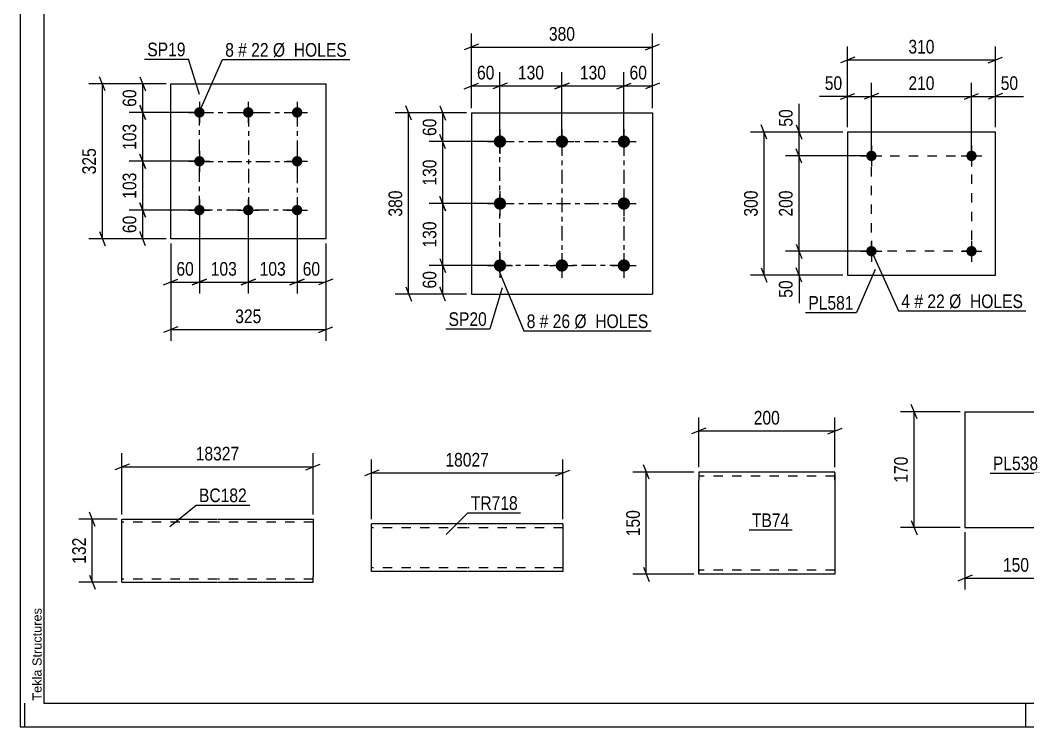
# Model space of a CAD drawing. Header units: millimetres. Extents: x 0 to 841, y 0 to 594.
# Drawn here: x 0 to 211.4, y 0 to 148.3 of the extents above; entities that cross this region are included whole.
import ezdxf

# ---------------------------------------------------------------- set-up
doc = ezdxf.new("R2010")
doc.units = ezdxf.units.MM
doc.linetypes.add('DXK_LINE_DOT2', pattern=[3.9198, 1.9599, -1.9599])
doc.linetypes.add('DXK_LINE_DOT3', pattern=[5.9187, 2.979, -0.9799, 0.9799, -0.9799])
doc.styles.add('Arial', font='ARIAL.TTF', dxfattribs={"height": 0.2})
doc.styles.add('Arial Narrow', font='ARIALN.TTF', dxfattribs={"height": 0.2})

# ---------------------------------------------------------------- blocks, each defined once
blk = doc.blocks.new('Unknown-814748510-1133')
at = {"color": 5, "linetype": 'Continuous'}
for p, q in [((0, 594), (0, 0)), ((5, 589), (5, 5)), ((1, 0), (1, 5)), ((5, 5), (836, 5)), ((211, 0), (211, 5)), ((0, 0), (841, 0))]:
    blk.add_line(p, q, dxfattribs=at)
at = {"color": 174, "linetype": 'Continuous', "style": 'Arial'}
blk.add_text('Tekla Structures', height=1.9102, rotation=90, dxfattribs=at).set_placement((4.5, 5.5))
blk = doc.blocks.new('Part-814748510-1952 - 1936')
at = {"color": 2, "linetype": 'Continuous'}
for p, q in [((94.67, 128.81), (94.67, 90.81)), ((94.67, 128.81), (132.67, 128.81)), ((132.67, 128.81), (132.67, 90.81)), ((94.67, 90.81), (132.67, 90.81))]:
    blk.add_line(p, q, dxfattribs=at)
blk = doc.blocks.new('Bolt-814748510-2013 - 1936')
at = {"linetype": 'Continuous'}
for points in [[(100.67, 124.11, -1), (100.67, 121.51, -1)], [(113.67, 124.11, -1), (113.67, 121.51, -1)], [(126.67, 124.11, -1), (126.67, 121.51, -1)], [(100.67, 111.11, -1), (100.67, 108.51, -1)], [(126.67, 111.11, -1), (126.67, 108.51, -1)], [(100.67, 98.11, -1), (100.67, 95.51, -1)], [(113.67, 98.11, -1), (113.67, 95.51, -1)], [(126.67, 98.11, -1), (126.67, 95.51, -1)]]:
    blk.add_hatch(color=1, dxfattribs=at).paths.add_polyline_path(points)
at = {"color": 1, "linetype": 'Continuous'}
for p, q in [((100.67, 125.41), (100.67, 120.21)), ((113.67, 125.41), (113.67, 120.21)), ((126.67, 125.41), (126.67, 120.21)), ((98.07, 122.81), (103.27, 122.81)), ((111.07, 122.81), (116.27, 122.81)), ((124.07, 122.81), (129.27, 122.81)), ((100.67, 112.41), (100.67, 107.21)), ((126.67, 112.41), (126.67, 107.21)), ((98.07, 109.81), (103.27, 109.81)), ((124.07, 109.81), (129.27, 109.81)), ((100.67, 99.41), (100.67, 94.21)), ((113.67, 99.41), (113.67, 94.21)), ((126.67, 99.41), (126.67, 94.21)), ((98.07, 96.81), (103.27, 96.81)), ((111.07, 96.81), (116.27, 96.81)), ((124.07, 96.81), (129.27, 96.81))]:
    blk.add_line(p, q, dxfattribs=at)
blk = doc.blocks.new('Part-814748510-2172 - 2158')
at = {"color": 2, "linetype": 'Continuous'}
for p, q in [((198.22, 66.11), (198.22, 41.82)), ((198.22, 66.11), (219.65, 66.11)), ((219.65, 66.11), (219.65, 41.82)), ((198.22, 41.82), (219.65, 41.82))]:
    blk.add_line(p, q, dxfattribs=at)
blk = doc.blocks.new('Part-814748510-2130 - 2115')
at = {"color": 2, "linetype": 'Continuous'}
for p, q in [((142.36, 53.46), (142.36, 51.74)), ((170.94, 53.46), (142.36, 53.46)), ((170.94, 53.33), (170.94, 53.46)), ((170.94, 53.33), (170.94, 51.74)), ((142.36, 33.09), (142.36, 51.74)), ((170.94, 51.74), (170.94, 32.03)), ((142.36, 32.16), (142.36, 33.09)), ((142.36, 32.03), (142.36, 32.16)), ((170.94, 32.03), (142.36, 32.03))]:
    blk.add_line(p, q, dxfattribs=at)
at = {"color": 7, "linetype": 'DXK_LINE_DOT2'}
for p, q in [((170.94, 51.74), (170.94, 52.96)), ((170.94, 52.6), (142.36, 52.6)), ((142.36, 33.09), (142.36, 32.53)), ((142.36, 32.89), (142.36, 32.95)), ((170.94, 32.89), (142.36, 32.89)), ((170.94, 32.89), (170.94, 32.95))]:
    blk.add_line(p, q, dxfattribs=at)
blk = doc.blocks.new('Part-814748510-7457 - 7450')
at = {"color": 2, "linetype": 'Continuous'}
for p, q in [((21.35, 43.56), (41.35, 43.56)), ((21.35, 31.56), (21.35, 43.56)), ((41.45, 43.56), (61.45, 43.56)), ((61.45, 43.56), (61.45, 43.47)), ((61.45, 43.47), (61.45, 42.82)), ((61.45, 42.82), (61.45, 31.56)), ((21.35, 30.72), (21.35, 31.56)), ((21.35, 30.46), (21.35, 30.72)), ((21.35, 30.36), (21.35, 30.46)), ((21.35, 30.36), (41.35, 30.36)), ((41.45, 30.36), (61.45, 30.36)), ((61.45, 30.36), (61.45, 31.56))]:
    blk.add_line(p, q, dxfattribs=at)
at = {"color": 7, "linetype": 'DXK_LINE_DOT2'}
for p, q in [((41.35, 42.96), (21.35, 42.96)), ((61.45, 42.96), (41.45, 42.96)), ((61.45, 43.21), (61.45, 42.82)), ((41.35, 30.96), (21.35, 30.96)), ((21.35, 30.36), (21.35, 30.72)), ((61.45, 30.96), (41.45, 30.96)), ((61.45, 30.46), (61.45, 30.72)), ((61.45, 30.36), (61.45, 30.46))]:
    blk.add_line(p, q, dxfattribs=at)
blk = doc.blocks.new('Part-814748510-2216 - 2200')
at = {"color": 2, "linetype": 'Continuous'}
for p, q in [((31.61, 102.43), (31.61, 134.93)), ((31.61, 134.93), (64.11, 134.93)), ((64.11, 134.93), (64.11, 102.43)), ((64.11, 102.43), (31.61, 102.43))]:
    blk.add_line(p, q, dxfattribs=at)
blk = doc.blocks.new('Bolt-814748510-2249 - 2200')
at = {"linetype": 'Continuous'}
for points in [[(37.61, 130.03, -1), (37.61, 127.83, -1)], [(47.86, 130.03, -1), (47.86, 127.83, -1)], [(58.11, 130.03, -1), (58.11, 127.83, -1)], [(37.61, 119.78, -1), (37.61, 117.58, -1)], [(58.11, 119.78, -1), (58.11, 117.58, -1)], [(37.61, 109.53, -1), (37.61, 107.33, -1)], [(47.86, 109.53, -1), (47.86, 107.33, -1)], [(58.11, 109.53, -1), (58.11, 107.33, -1)]]:
    blk.add_hatch(color=1, dxfattribs=at).paths.add_polyline_path(points)
at = {"color": 1, "linetype": 'Continuous'}
for p, q in [((37.61, 131.13), (37.61, 126.73)), ((47.86, 131.13), (47.86, 126.73)), ((58.11, 131.13), (58.11, 126.73)), ((35.41, 128.93), (39.81, 128.93)), ((45.66, 128.93), (50.06, 128.93)), ((55.91, 128.93), (60.31, 128.93)), ((37.61, 120.88), (37.61, 116.48)), ((58.11, 120.88), (58.11, 116.48)), ((35.41, 118.68), (39.81, 118.68)), ((55.91, 118.68), (60.31, 118.68)), ((37.61, 110.63), (37.61, 106.23)), ((47.86, 110.63), (47.86, 106.23)), ((58.11, 110.63), (58.11, 106.23)), ((35.41, 108.43), (39.81, 108.43)), ((45.66, 108.43), (50.06, 108.43)), ((55.91, 108.43), (60.31, 108.43))]:
    blk.add_line(p, q, dxfattribs=at)
blk = doc.blocks.new('Part-814748510-6137 - 6130')
at = {"color": 2, "linetype": 'Continuous'}
for p, q in [((93.74, 42.57), (73.74, 42.57)), ((73.74, 34.17), (73.74, 42.57)), ((113.84, 42.57), (93.84, 42.57)), ((113.84, 42.57), (113.84, 32.57)), ((73.74, 32.57), (73.74, 34.17)), ((93.74, 32.57), (73.74, 32.57)), ((113.84, 32.57), (93.84, 32.57))]:
    blk.add_line(p, q, dxfattribs=at)
at = {"color": 7, "linetype": 'DXK_LINE_DOT2'}
for p, q in [((93.74, 41.77), (73.74, 41.77)), ((113.84, 41.77), (93.84, 41.77)), ((73.74, 32.7), (73.74, 34.17)), ((73.74, 33.37), (73.74, 33.43)), ((93.74, 33.37), (73.74, 33.37)), ((113.84, 33.37), (93.84, 33.37)), ((113.84, 33.37), (113.84, 33.43))]:
    blk.add_line(p, q, dxfattribs=at)
blk = doc.blocks.new('Bolt-814748510-6525 - 6491')
at = {"linetype": 'Continuous'}
for points in [[(179.7, 119.81, -1), (177.5, 119.81, -1)], [(200.7, 119.81, -1), (198.5, 119.81, -1)]]:
    blk.add_hatch(color=1, dxfattribs=at).paths.add_polyline_path(points)
at = {"color": 1, "linetype": 'Continuous'}
for p, q in [((178.6, 122.01), (178.6, 117.61)), ((199.6, 122.01), (199.6, 117.61)), ((176.4, 119.81), (180.8, 119.81)), ((197.4, 119.81), (201.8, 119.81))]:
    blk.add_line(p, q, dxfattribs=at)
blk = doc.blocks.new('Bolt-814748510-6530 - 6491')
at = {"linetype": 'Continuous'}
for points in [[(179.7, 99.81, -1), (177.5, 99.81, -1)], [(200.7, 99.81, -1), (198.5, 99.81, -1)]]:
    blk.add_hatch(color=1, dxfattribs=at).paths.add_polyline_path(points)
at = {"color": 1, "linetype": 'Continuous'}
for p, q in [((178.6, 102.01), (178.6, 97.61)), ((199.6, 102.01), (199.6, 97.61)), ((176.4, 99.81), (180.8, 99.81)), ((197.4, 99.81), (201.8, 99.81))]:
    blk.add_line(p, q, dxfattribs=at)
blk = doc.blocks.new('Part-814748510-6535 - 6491')
at = {"color": 2, "linetype": 'Continuous'}
for p, q in [((204.6, 124.81), (173.6, 124.81)), ((173.6, 124.81), (173.6, 94.81)), ((204.6, 94.81), (204.6, 124.81)), ((173.6, 94.81), (204.6, 94.81))]:
    blk.add_line(p, q, dxfattribs=at)
blk = doc.blocks.new('Rectangle-814748510-2100 - 1936')
at = {"color": 1, "linetype": 'DXK_LINE_DOT3'}
blk.add_lwpolyline([(100.67, 122.81), (126.67, 122.81), (126.67, 96.81), (100.67, 96.81), (100.67, 122.81)], close=True, dxfattribs=at)
blk = doc.blocks.new('Rectangle-814748510-2336 - 2200')
at = {"color": 1, "linetype": 'DXK_LINE_DOT3'}
blk.add_lwpolyline([(37.61, 128.93), (58.11, 128.93), (58.11, 108.43), (37.61, 108.43), (37.61, 128.93)], close=True, dxfattribs=at)
blk = doc.blocks.new('Rectangle-814748510-6644 - 6491')
at = {"color": 1, "linetype": 'DXK_LINE_DOT2'}
blk.add_lwpolyline([(178.6, 119.81), (199.6, 119.81), (199.6, 99.81), (178.6, 99.81), (178.6, 119.81)], close=True, dxfattribs=at)
blk = doc.blocks.new('Line-814748510-2093 - 1936')
at = {"color": 1, "linetype": 'DXK_LINE_DOT3'}
blk.add_line((113.67, 122.81), (113.67, 96.81), dxfattribs=at)
blk = doc.blocks.new('Line-814748510-2329 - 2200')
at = {"color": 1, "linetype": 'DXK_LINE_DOT3'}
blk.add_line((47.91, 128.93), (47.91, 108.43), dxfattribs=at)
blk = doc.blocks.new('Line-814748510-2086 - 1936')
at = {"color": 1, "linetype": 'DXK_LINE_DOT3'}
blk.add_line((100.67, 109.81), (126.67, 109.81), dxfattribs=at)
blk = doc.blocks.new('Line-814748510-2322 - 2200')
at = {"color": 1, "linetype": 'DXK_LINE_DOT3'}
blk.add_line((37.61, 118.63), (58.11, 118.63), dxfattribs=at)
blk = doc.blocks.new('StraightDimension-814748510-2072 - 1936')
at = {"color": 7, "linetype": 'Continuous'}
for p, q in [((88.07, 98.31), (89.27, 95.31)), ((99.67, 96.81), (85.82, 96.81)), ((88.67, 90.81), (88.67, 96.81)), ((89.27, 89.31), (88.07, 92.31)), ((93.67, 90.81), (85.82, 90.81))]:
    blk.add_line(p, q, dxfattribs=at)
at = {"color": 0}
blk.add_wipeout([(87.92, 96.24), (83.72, 96.24), (83.72, 91.38), (87.92, 91.38)], dxfattribs=at)
at = {"color": 3, "style": 'Arial Narrow'}
blk.add_text('60', height=2.863, rotation=90.0002, dxfattribs=at).set_placement((87.32, 91.98))
blk = doc.blocks.new('StraightDimension-814748510-2015 - 1936')
at = {"color": 7, "linetype": 'Continuous'}
for p, q in [((94.67, 129.81), (94.67, 145.48)), ((132.67, 129.81), (132.67, 145.48)), ((96.17, 143.23), (93.17, 142.03)), ((94.67, 142.63), (132.67, 142.63)), ((131.17, 142.03), (134.17, 143.23))]:
    blk.add_line(p, q, dxfattribs=at)
at = {"color": 0}
blk.add_wipeout([(117.02, 143.38), (117.02, 147.58), (110.33, 147.58), (110.33, 143.38)], dxfattribs=at)
at = {"color": 3, "style": 'Arial Narrow'}
blk.add_text('380', height=2.863, dxfattribs=at).set_placement((110.93, 143.98))
blk = doc.blocks.new('StraightDimension-814748510-2028 - 1936')
at = {"color": 7, "linetype": 'Continuous'}
for p, q in [((94.67, 129.81), (94.67, 137.35)), ((100.67, 123.81), (100.67, 137.35)), ((93.17, 133.9), (96.17, 135.1)), ((94.67, 134.5), (100.67, 134.5)), ((102.17, 135.1), (99.17, 133.9))]:
    blk.add_line(p, q, dxfattribs=at)
at = {"color": 0}
blk.add_wipeout([(100.1, 135.25), (100.1, 139.45), (95.25, 139.45), (95.25, 135.25)], dxfattribs=at)
at = {"color": 3, "style": 'Arial Narrow'}
blk.add_text('60', height=2.863, dxfattribs=at).set_placement((95.85, 135.85))
blk = doc.blocks.new('StraightDimension-814748510-2038 - 1936')
at = {"color": 7, "linetype": 'Continuous'}
for p, q in [((126.67, 123.81), (126.67, 137.35)), ((132.67, 129.81), (132.67, 137.35)), ((125.17, 133.9), (128.17, 135.1)), ((126.67, 134.5), (132.67, 134.5)), ((134.17, 135.1), (131.17, 133.9))]:
    blk.add_line(p, q, dxfattribs=at)
at = {"color": 0}
blk.add_wipeout([(132.1, 135.25), (132.1, 139.45), (127.25, 139.45), (127.25, 135.25)], dxfattribs=at)
at = {"color": 3, "style": 'Arial Narrow'}
blk.add_text('60', height=2.863, dxfattribs=at).set_placement((127.85, 135.85))
blk = doc.blocks.new('StraightDimension-814748510-2051 - 1936')
at = {"color": 7, "linetype": 'Continuous'}
for p, q in [((82.1, 127.31), (80.9, 130.31)), ((93.67, 128.81), (78.65, 128.81)), ((81.5, 90.81), (81.5, 128.81)), ((80.9, 92.31), (82.1, 89.31)), ((93.67, 90.81), (78.65, 90.81))]:
    blk.add_line(p, q, dxfattribs=at)
at = {"color": 0}
blk.add_wipeout([(80.75, 113.16), (76.55, 113.16), (76.55, 106.47), (80.75, 106.47)], dxfattribs=at)
at = {"color": 3, "style": 'Arial Narrow'}
blk.add_text('380', height=2.863, rotation=90.0002, dxfattribs=at).set_placement((80.15, 107.07))
blk = doc.blocks.new('StraightDimension-814748510-2062 - 1936')
at = {"color": 7, "linetype": 'Continuous'}
for p, q in [((88.07, 130.31), (89.27, 127.31)), ((93.67, 128.81), (85.82, 128.81)), ((88.67, 122.81), (88.67, 128.81)), ((99.67, 122.81), (85.82, 122.81)), ((89.27, 121.31), (88.07, 124.31))]:
    blk.add_line(p, q, dxfattribs=at)
at = {"color": 0}
blk.add_wipeout([(87.92, 128.24), (83.72, 128.24), (83.72, 123.38), (87.92, 123.38)], dxfattribs=at)
at = {"color": 3, "style": 'Arial Narrow'}
blk.add_text('60', height=2.863, rotation=90.0002, dxfattribs=at).set_placement((87.32, 123.98))
blk = doc.blocks.new('StraightDimension-814748510-10298 - 1936')
at = {"color": 7, "linetype": 'Continuous'}
for p, q in [((100.67, 123.81), (100.67, 137.35)), ((113.67, 123.81), (113.67, 137.35)), ((102.17, 135.1), (99.17, 133.9)), ((100.67, 134.5), (113.67, 134.5)), ((112.17, 133.9), (115.17, 135.1))]:
    blk.add_line(p, q, dxfattribs=at)
at = {"color": 0}
blk.add_wipeout([(110.52, 135.25), (110.52, 139.45), (103.83, 139.45), (103.83, 135.25)], dxfattribs=at)
at = {"color": 3, "style": 'Arial Narrow'}
blk.add_text('130', height=2.863, dxfattribs=at).set_placement((104.43, 135.85))
blk = doc.blocks.new('StraightDimension-814748510-10300 - 1936')
at = {"color": 7, "linetype": 'Continuous'}
for p, q in [((113.67, 123.81), (113.67, 137.35)), ((126.67, 123.81), (126.67, 137.35)), ((115.17, 135.1), (112.17, 133.9)), ((113.67, 134.5), (126.67, 134.5)), ((125.17, 133.9), (128.17, 135.1))]:
    blk.add_line(p, q, dxfattribs=at)
at = {"color": 0}
blk.add_wipeout([(123.52, 135.25), (123.52, 139.45), (116.83, 139.45), (116.83, 135.25)], dxfattribs=at)
at = {"color": 3, "style": 'Arial Narrow'}
blk.add_text('130', height=2.863, dxfattribs=at).set_placement((117.43, 135.85))
blk = doc.blocks.new('StraightDimension-814748510-10320 - 1936')
at = {"color": 7, "linetype": 'Continuous'}
for p, q in [((89.27, 108.31), (88.07, 111.31)), ((99.67, 109.81), (85.82, 109.81)), ((88.67, 96.81), (88.67, 109.81)), ((88.07, 98.31), (89.27, 95.31)), ((99.67, 96.81), (85.82, 96.81))]:
    blk.add_line(p, q, dxfattribs=at)
at = {"color": 0}
blk.add_wipeout([(87.92, 106.66), (83.72, 106.66), (83.72, 99.97), (87.92, 99.97)], dxfattribs=at)
at = {"color": 3, "style": 'Arial Narrow'}
blk.add_text('130', height=2.863, rotation=90.0002, dxfattribs=at).set_placement((87.32, 100.57))
blk = doc.blocks.new('StraightDimension-814748510-10322 - 1936')
at = {"color": 7, "linetype": 'Continuous'}
for p, q in [((99.67, 122.81), (85.82, 122.81)), ((89.27, 121.31), (88.07, 124.31)), ((88.67, 109.81), (88.67, 122.81)), ((88.07, 111.31), (89.27, 108.31)), ((99.67, 109.81), (85.82, 109.81))]:
    blk.add_line(p, q, dxfattribs=at)
at = {"color": 0}
blk.add_wipeout([(87.92, 119.66), (83.72, 119.66), (83.72, 112.97), (87.92, 112.97)], dxfattribs=at)
at = {"color": 3, "style": 'Arial Narrow'}
blk.add_text('130', height=2.863, rotation=90.0002, dxfattribs=at).set_placement((87.32, 113.57))
blk = doc.blocks.new('StraightDimension-814748510-2174 - 2158')
at = {"color": 7, "linetype": 'Continuous'}
for p, q in [((198.22, 40.82), (198.22, 28.8)), ((219.65, 40.82), (219.65, 28.8)), ((199.72, 31.8), (196.72, 30.6)), ((218.15, 30.6), (221.15, 31.8)), ((198.22, 31.2), (219.65, 31.2))]:
    blk.add_line(p, q, dxfattribs=at)
at = {"color": 0}
blk.add_wipeout([(212.27, 31.95), (212.27, 36.15), (205.59, 36.15), (205.59, 31.95)], dxfattribs=at)
at = {"color": 3, "style": 'Arial Narrow'}
blk.add_text('150', height=2.863, dxfattribs=at).set_placement((206.19, 32.55))
blk = doc.blocks.new('StraightDimension-814748510-2185 - 2158')
at = {"color": 7, "linetype": 'Continuous'}
for p, q in [((197.22, 66.11), (184.72, 66.11)), ((188.17, 64.61), (186.97, 67.61)), ((187.57, 41.82), (187.57, 66.11)), ((186.97, 43.32), (188.17, 40.32)), ((197.22, 41.82), (184.72, 41.82))]:
    blk.add_line(p, q, dxfattribs=at)
at = {"color": 0}
blk.add_wipeout([(186.82, 57.31), (182.62, 57.31), (182.62, 50.62), (186.82, 50.62)], dxfattribs=at)
at = {"color": 3, "style": 'Arial Narrow'}
blk.add_text('170', height=2.863, rotation=90.0002, dxfattribs=at).set_placement((186.22, 51.22))
blk = doc.blocks.new('StraightDimension-814748510-2132 - 2115')
at = {"color": 7, "linetype": 'Continuous'}
for p, q in [((141.36, 53.46), (128.52, 53.46)), ((131.97, 51.96), (130.77, 54.96)), ((131.37, 32.03), (131.37, 53.46)), ((141.36, 32.03), (128.52, 32.03)), ((130.77, 33.53), (131.97, 30.53))]:
    blk.add_line(p, q, dxfattribs=at)
at = {"color": 0}
blk.add_wipeout([(130.62, 46.09), (126.42, 46.09), (126.42, 39.4), (130.62, 39.4)], dxfattribs=at)
at = {"color": 3, "style": 'Arial Narrow'}
blk.add_text('150', height=2.863, rotation=90.0002, dxfattribs=at).set_placement((130.02, 40))
blk = doc.blocks.new('StraightDimension-814748510-2143 - 2115')
at = {"color": 7, "linetype": 'Continuous'}
for p, q in [((142.36, 54.46), (142.36, 64.93)), ((170.94, 54.46), (170.94, 64.93)), ((143.86, 62.68), (140.86, 61.48)), ((142.36, 62.08), (170.94, 62.08)), ((169.44, 61.48), (172.44, 62.68))]:
    blk.add_line(p, q, dxfattribs=at)
at = {"color": 0}
blk.add_wipeout([(159.99, 62.83), (159.99, 67.03), (153.31, 67.03), (153.31, 62.83)], dxfattribs=at)
at = {"color": 3, "style": 'Arial Narrow'}
blk.add_text('200', height=2.863, dxfattribs=at).set_placement((153.91, 63.43))
blk = doc.blocks.new('StraightDimension-814748510-7460 - 7450')
at = {"color": 7, "linetype": 'Continuous'}
for p, q in [((15.74, 42.06), (14.54, 45.06)), ((20.35, 43.56), (12.29, 43.56)), ((15.14, 30.36), (15.14, 43.56)), ((14.54, 31.86), (15.74, 28.86)), ((20.35, 30.36), (12.29, 30.36))]:
    blk.add_line(p, q, dxfattribs=at)
at = {"color": 0}
blk.add_wipeout([(14.39, 40.31), (10.19, 40.31), (10.19, 33.62), (14.39, 33.62)], dxfattribs=at)
at = {"color": 3, "style": 'Arial Narrow'}
blk.add_text('132', height=2.863, rotation=90.0002, dxfattribs=at).set_placement((13.79, 34.22))
blk = doc.blocks.new('StraightDimension-814748510-7488 - 7450')
at = {"color": 7, "linetype": 'Continuous'}
for p, q in [((21.35, 44.56), (21.35, 57.4)), ((61.45, 44.56), (61.45, 57.4)), ((22.85, 55.15), (19.85, 53.95)), ((59.95, 53.95), (62.95, 55.15)), ((21.35, 54.55), (61.45, 54.55))]:
    blk.add_line(p, q, dxfattribs=at)
at = {"color": 0}
blk.add_wipeout([(46.57, 55.3), (46.57, 59.5), (36.23, 59.5), (36.23, 55.3)], dxfattribs=at)
at = {"color": 3, "style": 'Arial Narrow'}
blk.add_text('18327', height=2.863, dxfattribs=at).set_placement((36.83, 55.9))
blk = doc.blocks.new('StraightDimension-814748510-2276 - 2200')
at = {"color": 7, "linetype": 'Continuous'}
for p, q in [((31.61, 101.43), (31.61, 80.97)), ((64.11, 101.43), (64.11, 80.97)), ((33.11, 83.97), (30.11, 82.77)), ((31.61, 83.37), (64.11, 83.37)), ((62.61, 82.77), (65.61, 83.97))]:
    blk.add_line(p, q, dxfattribs=at)
at = {"color": 0}
blk.add_wipeout([(51.2, 84.12), (51.2, 88.32), (44.52, 88.32), (44.52, 84.12)], dxfattribs=at)
at = {"color": 3, "style": 'Arial Narrow'}
blk.add_text('325', height=2.863, dxfattribs=at).set_placement((45.12, 84.72))
blk = doc.blocks.new('StraightDimension-814748510-2287 - 2200')
at = {"color": 7, "linetype": 'Continuous'}
for p, q in [((37.61, 107.43), (37.61, 90.92)), ((31.61, 101.43), (31.61, 90.92)), ((30.11, 92.72), (33.11, 93.92)), ((31.61, 93.32), (37.61, 93.32)), ((39.11, 93.92), (36.11, 92.72))]:
    blk.add_line(p, q, dxfattribs=at)
at = {"color": 0}
blk.add_wipeout([(37.04, 94.07), (37.04, 98.27), (32.18, 98.27), (32.18, 94.07)], dxfattribs=at)
at = {"color": 3, "style": 'Arial Narrow'}
blk.add_text('60', height=2.863, dxfattribs=at).set_placement((32.78, 94.67))
blk = doc.blocks.new('StraightDimension-814748510-2251 - 2200')
at = {"color": 7, "linetype": 'Continuous'}
for p, q in [((36.61, 108.43), (22.87, 108.43)), ((25.12, 109.93), (26.32, 106.93)), ((25.72, 102.43), (25.72, 108.43)), ((26.32, 100.93), (25.12, 103.93)), ((30.61, 102.43), (22.87, 102.43))]:
    blk.add_line(p, q, dxfattribs=at)
at = {"color": 0}
blk.add_wipeout([(24.97, 107.86), (20.77, 107.86), (20.77, 103), (24.97, 103)], dxfattribs=at)
at = {"color": 3, "style": 'Arial Narrow'}
blk.add_text('60', height=2.863, rotation=90.0002, dxfattribs=at).set_placement((24.37, 103.6))
blk = doc.blocks.new('StraightDimension-814748510-9903 - 2200')
at = {"color": 7, "linetype": 'Continuous'}
for p, q in [((36.61, 118.68), (22.87, 118.68)), ((25.12, 120.18), (26.32, 117.18)), ((25.72, 108.43), (25.72, 118.68)), ((36.61, 108.43), (22.87, 108.43)), ((26.32, 106.93), (25.12, 109.93))]:
    blk.add_line(p, q, dxfattribs=at)
at = {"color": 0}
blk.add_wipeout([(24.97, 116.9), (20.77, 116.9), (20.77, 110.21), (24.97, 110.21)], dxfattribs=at)
at = {"color": 3, "style": 'Arial Narrow'}
blk.add_text('103', height=2.863, rotation=90.0002, dxfattribs=at).set_placement((24.37, 110.81))
blk = doc.blocks.new('StraightDimension-814748510-2261 - 2200')
at = {"color": 7, "linetype": 'Continuous'}
for p, q in [((25.12, 136.43), (26.32, 133.43)), ((30.61, 134.93), (22.87, 134.93)), ((25.72, 128.93), (25.72, 134.93)), ((26.32, 127.43), (25.12, 130.43)), ((36.61, 128.93), (22.87, 128.93))]:
    blk.add_line(p, q, dxfattribs=at)
at = {"color": 0}
blk.add_wipeout([(24.97, 134.36), (20.77, 134.36), (20.77, 129.5), (24.97, 129.5)], dxfattribs=at)
at = {"color": 3, "style": 'Arial Narrow'}
blk.add_text('60', height=2.863, rotation=90.0002, dxfattribs=at).set_placement((24.37, 130.1))
blk = doc.blocks.new('StraightDimension-814748510-2297 - 2200')
at = {"color": 7, "linetype": 'Continuous'}
for p, q in [((58.11, 107.43), (58.11, 90.92)), ((64.11, 101.43), (64.11, 90.92)), ((56.61, 92.72), (59.61, 93.92)), ((58.11, 93.32), (64.11, 93.32)), ((65.61, 93.92), (62.61, 92.72))]:
    blk.add_line(p, q, dxfattribs=at)
at = {"color": 0}
blk.add_wipeout([(63.54, 94.07), (63.54, 98.27), (58.68, 98.27), (58.68, 94.07)], dxfattribs=at)
at = {"color": 3, "style": 'Arial Narrow'}
blk.add_text('60', height=2.863, dxfattribs=at).set_placement((59.28, 94.67))
blk = doc.blocks.new('StraightDimension-814748510-2312 - 2200')
at = {"color": 7, "linetype": 'Continuous'}
for p, q in [((17.85, 133.43), (16.65, 136.43)), ((30.61, 134.93), (14.4, 134.93)), ((17.25, 102.43), (17.25, 134.93)), ((16.65, 103.93), (17.85, 100.93)), ((30.61, 102.43), (14.4, 102.43))]:
    blk.add_line(p, q, dxfattribs=at)
at = {"color": 0}
blk.add_wipeout([(16.5, 122.02), (12.3, 122.02), (12.3, 115.34), (16.5, 115.34)], dxfattribs=at)
at = {"color": 3, "style": 'Arial Narrow'}
blk.add_text('325', height=2.863, rotation=90.0002, dxfattribs=at).set_placement((15.9, 115.94))
blk = doc.blocks.new('StraightDimension-814748510-9905 - 2200')
at = {"color": 7, "linetype": 'Continuous'}
for p, q in [((25.12, 130.43), (26.32, 127.43)), ((36.61, 128.93), (22.87, 128.93)), ((25.72, 118.68), (25.72, 128.93)), ((36.61, 118.68), (22.87, 118.68)), ((26.32, 117.18), (25.12, 120.18))]:
    blk.add_line(p, q, dxfattribs=at)
at = {"color": 0}
blk.add_wipeout([(24.97, 127.15), (20.77, 127.15), (20.77, 120.46), (24.97, 120.46)], dxfattribs=at)
at = {"color": 3, "style": 'Arial Narrow'}
blk.add_text('103', height=2.863, rotation=90.0002, dxfattribs=at).set_placement((24.37, 121.06))
blk = doc.blocks.new('StraightDimension-814748510-9925 - 2200')
at = {"color": 7, "linetype": 'Continuous'}
for p, q in [((37.61, 107.43), (37.61, 90.92)), ((47.86, 107.43), (47.86, 90.92)), ((36.11, 92.72), (39.11, 93.92)), ((37.61, 93.32), (47.86, 93.32)), ((49.36, 93.92), (46.36, 92.72))]:
    blk.add_line(p, q, dxfattribs=at)
at = {"color": 0}
blk.add_wipeout([(46.08, 94.07), (46.08, 98.27), (39.39, 98.27), (39.39, 94.07)], dxfattribs=at)
at = {"color": 3, "style": 'Arial Narrow'}
blk.add_text('103', height=2.863, dxfattribs=at).set_placement((39.99, 94.67))
blk = doc.blocks.new('StraightDimension-814748510-9927 - 2200')
at = {"color": 7, "linetype": 'Continuous'}
for p, q in [((47.86, 107.43), (47.86, 90.92)), ((58.11, 107.43), (58.11, 90.92)), ((46.36, 92.72), (49.36, 93.92)), ((47.86, 93.32), (58.11, 93.32)), ((59.61, 93.92), (56.61, 92.72))]:
    blk.add_line(p, q, dxfattribs=at)
at = {"color": 0}
blk.add_wipeout([(56.33, 94.07), (56.33, 98.27), (49.64, 98.27), (49.64, 94.07)], dxfattribs=at)
at = {"color": 3, "style": 'Arial Narrow'}
blk.add_text('103', height=2.863, dxfattribs=at).set_placement((50.24, 94.67))
blk = doc.blocks.new('StraightDimension-814748510-6141 - 6130')
at = {"color": 7, "linetype": 'Continuous'}
for p, q in [((73.74, 43.57), (73.74, 56.12)), ((113.84, 43.57), (113.84, 56.12)), ((75.24, 53.87), (72.24, 52.67)), ((73.74, 53.27), (113.84, 53.27)), ((112.34, 52.67), (115.34, 53.87))]:
    blk.add_line(p, q, dxfattribs=at)
at = {"color": 0}
blk.add_wipeout([(98.96, 54.02), (98.96, 58.22), (88.62, 58.22), (88.62, 54.02)], dxfattribs=at)
at = {"color": 3, "style": 'Arial Narrow'}
blk.add_text('18027', height=2.863, dxfattribs=at).set_placement((89.22, 54.62))
blk = doc.blocks.new('StraightDimension-814748510-6537 - 6491')
at = {"color": 7, "linetype": 'Continuous'}
for p, q in [((177.6, 99.81), (160.56, 99.81)), ((162.81, 101.31), (164.01, 98.31)), ((163.41, 94.81), (163.41, 99.81)), ((164.01, 93.31), (162.81, 96.31)), ((172.6, 94.81), (160.56, 94.81))]:
    blk.add_line(p, q, dxfattribs=at)
at = {"color": 0}
blk.add_wipeout([(162.66, 94.29), (158.46, 94.29), (158.46, 89.43), (162.66, 89.43)], dxfattribs=at)
at = {"color": 7, "linetype": 'Continuous'}
blk.add_line((163.41, 94.81), (163.41, 88.91), dxfattribs=at)
blk.add_line((163.41, 94.81), (163.41, 88.91), dxfattribs=at)
at = {"color": 3, "style": 'Arial Narrow'}
blk.add_text('50', height=2.863, rotation=90.0002, dxfattribs=at).set_placement((162.06, 90.03))
blk = doc.blocks.new('StraightDimension-814748510-6580 - 6491')
at = {"color": 7, "linetype": 'Continuous'}
for p, q in [((172.6, 124.81), (153.24, 124.81)), ((156.69, 123.31), (155.49, 126.31)), ((156.09, 94.81), (156.09, 124.81)), ((155.49, 96.31), (156.69, 93.31)), ((172.6, 94.81), (153.24, 94.81))]:
    blk.add_line(p, q, dxfattribs=at)
at = {"color": 0}
blk.add_wipeout([(155.34, 113.16), (151.14, 113.16), (151.14, 106.47), (155.34, 106.47)], dxfattribs=at)
at = {"color": 3, "style": 'Arial Narrow'}
blk.add_text('300', height=2.863, rotation=90.0002, dxfattribs=at).set_placement((154.74, 107.07))
blk = doc.blocks.new('StraightDimension-814748510-6550 - 6491')
at = {"color": 7, "linetype": 'Continuous'}
for p, q in [((164.01, 118.31), (162.81, 121.31)), ((177.6, 119.81), (160.56, 119.81)), ((163.41, 99.81), (163.41, 119.81)), ((177.6, 99.81), (160.56, 99.81)), ((162.81, 101.31), (164.01, 98.31))]:
    blk.add_line(p, q, dxfattribs=at)
at = {"color": 0}
blk.add_wipeout([(162.66, 113.16), (158.46, 113.16), (158.46, 106.47), (162.66, 106.47)], dxfattribs=at)
at = {"color": 3, "style": 'Arial Narrow'}
blk.add_text('200', height=2.863, rotation=90.0002, dxfattribs=at).set_placement((162.06, 107.07))
blk = doc.blocks.new('StraightDimension-814748510-6566 - 6491')
at = {"color": 7, "linetype": 'Continuous'}
for p, q in [((172.6, 124.81), (160.56, 124.81)), ((162.81, 126.31), (164.01, 123.31)), ((163.41, 119.81), (163.41, 124.81)), ((164.01, 118.31), (162.81, 121.31)), ((177.6, 119.81), (160.56, 119.81))]:
    blk.add_line(p, q, dxfattribs=at)
at = {"color": 0}
blk.add_wipeout([(162.66, 130.19), (158.46, 130.19), (158.46, 125.34), (162.66, 125.34)], dxfattribs=at)
at = {"color": 7, "linetype": 'Continuous'}
blk.add_line((163.41, 124.81), (163.41, 130.72), dxfattribs=at)
blk.add_line((163.41, 124.81), (163.41, 130.72), dxfattribs=at)
at = {"color": 3, "style": 'Arial Narrow'}
blk.add_text('50', height=2.863, rotation=90.0002, dxfattribs=at).set_placement((162.06, 125.94))
blk = doc.blocks.new('StraightDimension-814748510-6591 - 6491')
at = {"color": 7, "linetype": 'Continuous'}
for p, q in [((173.6, 125.81), (173.6, 142.79)), ((204.6, 125.81), (204.6, 142.79)), ((175.1, 140.54), (172.1, 139.34)), ((173.6, 139.94), (204.6, 139.94)), ((203.1, 139.34), (206.1, 140.54))]:
    blk.add_line(p, q, dxfattribs=at)
at = {"color": 0}
blk.add_wipeout([(192.45, 140.69), (192.45, 144.89), (185.76, 144.89), (185.76, 140.69)], dxfattribs=at)
at = {"color": 3, "style": 'Arial Narrow'}
blk.add_text('310', height=2.863, dxfattribs=at).set_placement((186.36, 141.29))
blk = doc.blocks.new('StraightDimension-814748510-6602 - 6491')
at = {"color": 7, "linetype": 'Continuous'}
for p, q in [((199.6, 120.81), (199.6, 135.14)), ((204.6, 125.81), (204.6, 135.14)), ((198.1, 131.69), (201.1, 132.89)), ((199.6, 132.29), (204.6, 132.29)), ((206.1, 132.89), (203.1, 131.69))]:
    blk.add_line(p, q, dxfattribs=at)
at = {"color": 0}
blk.add_wipeout([(209.99, 133.04), (209.99, 137.24), (205.13, 137.24), (205.13, 133.04)], dxfattribs=at)
at = {"color": 7, "linetype": 'Continuous'}
blk.add_line((204.6, 132.29), (210.51, 132.29), dxfattribs=at)
blk.add_line((204.6, 132.29), (210.51, 132.29), dxfattribs=at)
at = {"color": 3, "style": 'Arial Narrow'}
blk.add_text('50', height=2.863, dxfattribs=at).set_placement((205.73, 133.64))
blk = doc.blocks.new('StraightDimension-814748510-6615 - 6491')
at = {"color": 7, "linetype": 'Continuous'}
for p, q in [((178.6, 120.81), (178.6, 135.14)), ((199.6, 120.81), (199.6, 135.14)), ((180.1, 132.89), (177.1, 131.69)), ((178.6, 132.29), (199.6, 132.29)), ((198.1, 131.69), (201.1, 132.89))]:
    blk.add_line(p, q, dxfattribs=at)
at = {"color": 0}
blk.add_wipeout([(192.45, 133.04), (192.45, 137.24), (185.76, 137.24), (185.76, 133.04)], dxfattribs=at)
at = {"color": 3, "style": 'Arial Narrow'}
blk.add_text('210', height=2.863, dxfattribs=at).set_placement((186.36, 133.64))
blk = doc.blocks.new('StraightDimension-814748510-6631 - 6491')
at = {"color": 7, "linetype": 'Continuous'}
for p, q in [((173.6, 125.81), (173.6, 135.14)), ((178.6, 120.81), (178.6, 135.14)), ((172.1, 131.69), (175.1, 132.89)), ((173.6, 132.29), (178.6, 132.29)), ((180.1, 132.89), (177.1, 131.69))]:
    blk.add_line(p, q, dxfattribs=at)
at = {"color": 0}
blk.add_wipeout([(173.08, 133.04), (173.08, 137.24), (168.22, 137.24), (168.22, 133.04)], dxfattribs=at)
at = {"color": 7, "linetype": 'Continuous'}
blk.add_line((173.6, 132.29), (167.7, 132.29), dxfattribs=at)
blk.add_line((173.6, 132.29), (167.7, 132.29), dxfattribs=at)
at = {"color": 3, "style": 'Arial Narrow'}
blk.add_text('50', height=2.863, dxfattribs=at).set_placement((168.82, 133.64))
blk = doc.blocks.new('Mark-814748510-1948 - 1936')
at = {"color": 0}
blk.add_wipeout([(97.92, 84.12), (97.92, 87.12), (89.88, 87.12), (89.88, 84.12)], dxfattribs=at)
blk.add_wipeout([(97.92, 84.12), (97.92, 87.12), (89.88, 87.12), (89.88, 84.12)], dxfattribs=at)
at = {"color": 30, "linetype": 'Continuous'}
for p in [(101.12, 92.11), (89.28, 83.52)]:
    blk.add_line(p, (98.52, 83.52), dxfattribs=at)
at = {"color": 3, "style": 'Arial Narrow'}
blk.add_text('SP20', height=2.863, dxfattribs=at).set_placement((89.88, 84.12))
blk = doc.blocks.new('Mark-814748510-2009 - 1936')
at = {"color": 0}
blk.add_wipeout([(108.1, 83.68), (108.1, 86.68), (106.28, 86.68), (106.28, 83.68)], dxfattribs=at)
blk.add_wipeout([(108.1, 83.68), (108.1, 86.68), (106.28, 86.68), (106.28, 83.68)], dxfattribs=at)
at = {"color": 7, "linetype": 'Continuous'}
blk.add_line((100.44, 95.79), (105.68, 83.08), dxfattribs=at)
at = {"color": 0}
blk.add_wipeout([(110.83, 83.68), (110.83, 86.68), (109, 86.68), (109, 83.68)], dxfattribs=at)
blk.add_wipeout([(110.83, 83.68), (110.83, 86.68), (109, 86.68), (109, 83.68)], dxfattribs=at)
at = {"color": 3, "style": 'Arial Narrow'}
blk.add_text('8', height=2.86, dxfattribs=at).set_placement((106.28, 83.68))
at = {"color": 0}
blk.add_wipeout([(115.39, 83.68), (115.39, 86.68), (111.73, 86.68), (111.73, 83.68)], dxfattribs=at)
blk.add_wipeout([(115.39, 83.68), (115.39, 86.68), (111.73, 86.68), (111.73, 83.68)], dxfattribs=at)
at = {"color": 3, "style": 'Arial Narrow'}
blk.add_text('#', height=2.86, dxfattribs=at).set_placement((109, 83.68))
at = {"color": 0}
blk.add_wipeout([(131.82, 83.68), (131.82, 86.68), (116.29, 86.68), (116.29, 83.68)], dxfattribs=at)
blk.add_wipeout([(131.82, 83.68), (131.82, 86.68), (116.29, 86.68), (116.29, 83.68)], dxfattribs=at)
at = {"color": 7, "linetype": 'Continuous'}
blk.add_line((105.68, 83.08), (132.42, 83.08), dxfattribs=at)
at = {"color": 3, "style": 'Arial Narrow'}
for s, p in [('26', (111.73, 83.68)), ('Ø  HOLES', (116.29, 83.68))]:
    blk.add_text(s, height=2.863, dxfattribs=at).set_placement(p)
blk = doc.blocks.new('Mark-814748510-2170 - 2158')
at = {"color": 0}
blk.add_wipeout([(213.6, 53.86), (213.6, 56.86), (204.09, 56.86), (204.09, 53.86)], dxfattribs=at)
blk.add_wipeout([(213.6, 53.86), (213.6, 56.86), (204.09, 56.86), (204.09, 53.86)], dxfattribs=at)
at = {"color": 30, "linetype": 'Continuous'}
blk.add_line((203.49, 53.26), (214.2, 53.26), dxfattribs=at)
at = {"color": 3, "style": 'Arial Narrow'}
blk.add_text('PL538', height=2.863, dxfattribs=at).set_placement((204.09, 53.86))
blk = doc.blocks.new('Mark-814748510-2128 - 2115')
at = {"color": 0}
blk.add_wipeout([(161.37, 41.92), (161.37, 44.92), (153.52, 44.92), (153.52, 41.92)], dxfattribs=at)
blk.add_wipeout([(161.37, 41.92), (161.37, 44.92), (153.52, 44.92), (153.52, 41.92)], dxfattribs=at)
at = {"color": 30, "linetype": 'Continuous'}
blk.add_line((152.92, 41.32), (161.97, 41.32), dxfattribs=at)
at = {"color": 3, "style": 'Arial Narrow'}
blk.add_text('TB74', height=2.863, dxfattribs=at).set_placement((153.52, 41.92))
blk = doc.blocks.new('Mark-814748510-7453 - 7450')
at = {"color": 0}
blk.add_wipeout([(47.56, 47.15), (47.56, 50.15), (37.51, 50.15), (37.51, 47.15)], dxfattribs=at)
blk.add_wipeout([(47.56, 47.15), (47.56, 50.15), (37.51, 50.15), (37.51, 47.15)], dxfattribs=at)
at = {"color": 30, "linetype": 'Continuous'}
for p, q in [((31.39, 42.06), (36.91, 46.55)), ((36.91, 46.55), (48.16, 46.55))]:
    blk.add_line(p, q, dxfattribs=at)
at = {"color": 3, "style": 'Arial Narrow'}
blk.add_text('BC182', height=2.863, dxfattribs=at).set_placement((37.51, 47.15))
blk = doc.blocks.new('Mark-814748510-2212 - 2200')
at = {"color": 0}
blk.add_wipeout([(34.71, 140.71), (34.71, 143.71), (26.67, 143.71), (26.67, 140.71)], dxfattribs=at)
blk.add_wipeout([(34.71, 140.71), (34.71, 143.71), (26.67, 143.71), (26.67, 140.71)], dxfattribs=at)
at = {"color": 30, "linetype": 'Continuous'}
for p in [(26.07, 140.11), (37.61, 132.68)]:
    blk.add_line(p, (35.31, 140.11), dxfattribs=at)
at = {"color": 3, "style": 'Arial Narrow'}
blk.add_text('SP19', height=2.863, dxfattribs=at).set_placement((26.67, 140.71))
blk = doc.blocks.new('Mark-814748510-2245 - 2200')
at = {"color": 0}
blk.add_wipeout([(44.84, 140.62), (44.84, 143.62), (43.02, 143.62), (43.02, 140.62)], dxfattribs=at)
blk.add_wipeout([(44.84, 140.62), (44.84, 143.62), (43.02, 143.62), (43.02, 140.62)], dxfattribs=at)
at = {"color": 7, "linetype": 'Continuous'}
blk.add_line((37.51, 128.74), (42.42, 140.02), dxfattribs=at)
at = {"color": 0}
blk.add_wipeout([(47.57, 140.62), (47.57, 143.62), (45.74, 143.62), (45.74, 140.62)], dxfattribs=at)
blk.add_wipeout([(47.57, 140.62), (47.57, 143.62), (45.74, 143.62), (45.74, 140.62)], dxfattribs=at)
at = {"color": 3, "style": 'Arial Narrow'}
blk.add_text('8', height=2.86, dxfattribs=at).set_placement((43.02, 140.62))
at = {"color": 0}
blk.add_wipeout([(52.13, 140.62), (52.13, 143.62), (48.47, 143.62), (48.47, 140.62)], dxfattribs=at)
blk.add_wipeout([(52.13, 140.62), (52.13, 143.62), (48.47, 143.62), (48.47, 140.62)], dxfattribs=at)
at = {"color": 3, "style": 'Arial Narrow'}
for s, height, p in [('#', 2.86, (45.74, 140.62)), ('22', 2.863, (48.47, 140.62))]:
    blk.add_text(s, height=height, dxfattribs=at).set_placement(p)
at = {"color": 0}
blk.add_wipeout([(68.56, 140.62), (68.56, 143.62), (53.03, 143.62), (53.03, 140.62)], dxfattribs=at)
blk.add_wipeout([(68.56, 140.62), (68.56, 143.62), (53.03, 143.62), (53.03, 140.62)], dxfattribs=at)
at = {"color": 7, "linetype": 'Continuous'}
blk.add_line((42.42, 140.02), (69.16, 140.02), dxfattribs=at)
at = {"color": 3, "style": 'Arial Narrow'}
blk.add_text('Ø  HOLES', height=2.863, dxfattribs=at).set_placement((53.03, 140.62))
blk = doc.blocks.new('Mark-814748510-6133 - 6130')
at = {"color": 0}
blk.add_wipeout([(104.41, 45.52), (104.41, 48.52), (94.55, 48.52), (94.55, 45.52)], dxfattribs=at)
blk.add_wipeout([(104.41, 45.52), (104.41, 48.52), (94.55, 48.52), (94.55, 45.52)], dxfattribs=at)
at = {"color": 30, "linetype": 'Continuous'}
for p, q in [((89.41, 40.37), (93.95, 44.92)), ((93.95, 44.92), (105.01, 44.92))]:
    blk.add_line(p, q, dxfattribs=at)
at = {"color": 3, "style": 'Arial Narrow'}
blk.add_text('TR718', height=2.863, dxfattribs=at).set_placement((94.55, 45.52))
blk = doc.blocks.new('Mark-814748510-6531 - 6491')
at = {"color": 0}
blk.add_wipeout([(174.86, 87.54), (174.86, 90.54), (165.36, 90.54), (165.36, 87.54)], dxfattribs=at)
blk.add_wipeout([(174.86, 87.54), (174.86, 90.54), (165.36, 90.54), (165.36, 87.54)], dxfattribs=at)
at = {"color": 30, "linetype": 'Continuous'}
for p in [(179.38, 95.96), (164.76, 86.94)]:
    blk.add_line(p, (175.46, 86.94), dxfattribs=at)
at = {"color": 3, "style": 'Arial Narrow'}
blk.add_text('PL581', height=2.863, dxfattribs=at).set_placement((165.36, 87.54))
blk = doc.blocks.new('MarkSet-814748510-6691 - 6491')
at = {"color": 0}
blk.add_wipeout([(186.71, 87.87), (186.71, 90.87), (184.88, 90.87), (184.88, 87.87)], dxfattribs=at)
blk.add_wipeout([(186.71, 87.87), (186.71, 90.87), (184.88, 90.87), (184.88, 87.87)], dxfattribs=at)
at = {"color": 7, "linetype": 'Continuous'}
blk.add_line((178.6, 99.81), (184.28, 87.27), dxfattribs=at)
at = {"color": 0}
blk.add_wipeout([(189.44, 87.87), (189.44, 90.87), (187.61, 90.87), (187.61, 87.87)], dxfattribs=at)
blk.add_wipeout([(189.44, 87.87), (189.44, 90.87), (187.61, 90.87), (187.61, 87.87)], dxfattribs=at)
at = {"color": 3, "style": 'Arial Narrow'}
blk.add_text('4', height=2.86, dxfattribs=at).set_placement((184.88, 87.87))
at = {"color": 0}
blk.add_wipeout([(194, 87.87), (194, 90.87), (190.34, 90.87), (190.34, 87.87)], dxfattribs=at)
blk.add_wipeout([(194, 87.87), (194, 90.87), (190.34, 90.87), (190.34, 87.87)], dxfattribs=at)
at = {"color": 3, "style": 'Arial Narrow'}
for s, height, p in [('#', 2.86, (187.61, 87.87)), ('22', 2.863, (190.34, 87.87))]:
    blk.add_text(s, height=height, dxfattribs=at).set_placement(p)
at = {"color": 0}
blk.add_wipeout([(210.42, 87.87), (210.42, 90.87), (194.9, 90.87), (194.9, 87.87)], dxfattribs=at)
blk.add_wipeout([(210.42, 87.87), (210.42, 90.87), (194.9, 90.87), (194.9, 87.87)], dxfattribs=at)
at = {"color": 7, "linetype": 'Continuous'}
blk.add_line((184.28, 87.27), (211.02, 87.27), dxfattribs=at)
at = {"color": 3, "style": 'Arial Narrow'}
blk.add_text('Ø  HOLES', height=2.863, dxfattribs=at).set_placement((194.9, 87.87))

msp = doc.modelspace()

# ---------------------------------------------------------------- block references
for name in ['Unknown-814748510-1133', 'Part-814748510-2216 - 2200', 'Bolt-814748510-2249 - 2200', 'Rectangle-814748510-2336 - 2200', 'Line-814748510-2329 - 2200', 'Part-814748510-1952 - 1936', 'Bolt-814748510-2013 - 1936', 'Part-814748510-6535 - 6491', 'Rectangle-814748510-2100 - 1936', 'Line-814748510-2093 - 1936', 'Bolt-814748510-6525 - 6491', 'Line-814748510-2322 - 2200', 'Rectangle-814748510-6644 - 6491', 'Line-814748510-2086 - 1936', 'Bolt-814748510-6530 - 6491', 'Part-814748510-2172 - 2158', 'Part-814748510-2130 - 2115', 'Part-814748510-7457 - 7450', 'Part-814748510-6137 - 6130']:
    msp.add_blockref(name, (0, 0))

# ---------------------------------------------------------------- next in the draw order: block references
for name in ['StraightDimension-814748510-2015 - 1936', 'StraightDimension-814748510-2261 - 2200', 'StraightDimension-814748510-2276 - 2200', 'StraightDimension-814748510-6537 - 6491', 'StraightDimension-814748510-2072 - 1936', 'StraightDimension-814748510-6141 - 6130', 'Mark-814748510-2170 - 2158', 'StraightDimension-814748510-2132 - 2115', 'StraightDimension-814748510-7460 - 7450', 'Mark-814748510-2128 - 2115', 'StraightDimension-814748510-2174 - 2158']:
    msp.add_blockref(name, (0, 0))

# ---------------------------------------------------------------- next in the draw order: block references
for name in ['StraightDimension-814748510-2028 - 1936', 'StraightDimension-814748510-2038 - 1936', 'StraightDimension-814748510-6580 - 6491', 'StraightDimension-814748510-2287 - 2200', 'StraightDimension-814748510-2297 - 2200', 'StraightDimension-814748510-2143 - 2115', 'StraightDimension-814748510-2185 - 2158', 'StraightDimension-814748510-7488 - 7450', 'Mark-814748510-6133 - 6130']:
    msp.add_blockref(name, (0, 0))

# ---------------------------------------------------------------- next in the draw order: block references
for name in ['StraightDimension-814748510-2051 - 1936', 'StraightDimension-814748510-6550 - 6491', 'StraightDimension-814748510-2251 - 2200', 'Mark-814748510-6531 - 6491', 'Mark-814748510-7453 - 7450']:
    msp.add_blockref(name, (0, 0))

# ---------------------------------------------------------------- next in the draw order: block references
for name in ['StraightDimension-814748510-2062 - 1936', 'StraightDimension-814748510-6566 - 6491', 'StraightDimension-814748510-9903 - 2200', 'StraightDimension-814748510-10320 - 1936', 'MarkSet-814748510-6691 - 6491', 'Mark-814748510-1948 - 1936']:
    msp.add_blockref(name, (0, 0))

# ---------------------------------------------------------------- next in the draw order: block references
for name in ['StraightDimension-814748510-6591 - 6491', 'StraightDimension-814748510-10298 - 1936', 'StraightDimension-814748510-2312 - 2200', 'StraightDimension-814748510-9925 - 2200', 'Mark-814748510-2009 - 1936']:
    msp.add_blockref(name, (0, 0))

# ---------------------------------------------------------------- next in the draw order: block references
for name in ['Mark-814748510-2212 - 2200', 'StraightDimension-814748510-10300 - 1936', 'StraightDimension-814748510-6602 - 6491', 'StraightDimension-814748510-9905 - 2200', 'StraightDimension-814748510-10322 - 1936', 'StraightDimension-814748510-9927 - 2200']:
    msp.add_blockref(name, (0, 0))

# ---------------------------------------------------------------- next in the draw order: block references
for name in ['Mark-814748510-2245 - 2200', 'StraightDimension-814748510-6615 - 6491']:
    msp.add_blockref(name, (0, 0))

# ---------------------------------------------------------------- next in the draw order: block references
msp.add_blockref('StraightDimension-814748510-6631 - 6491', (0, 0))

doc.saveas('drawing.dxf')
